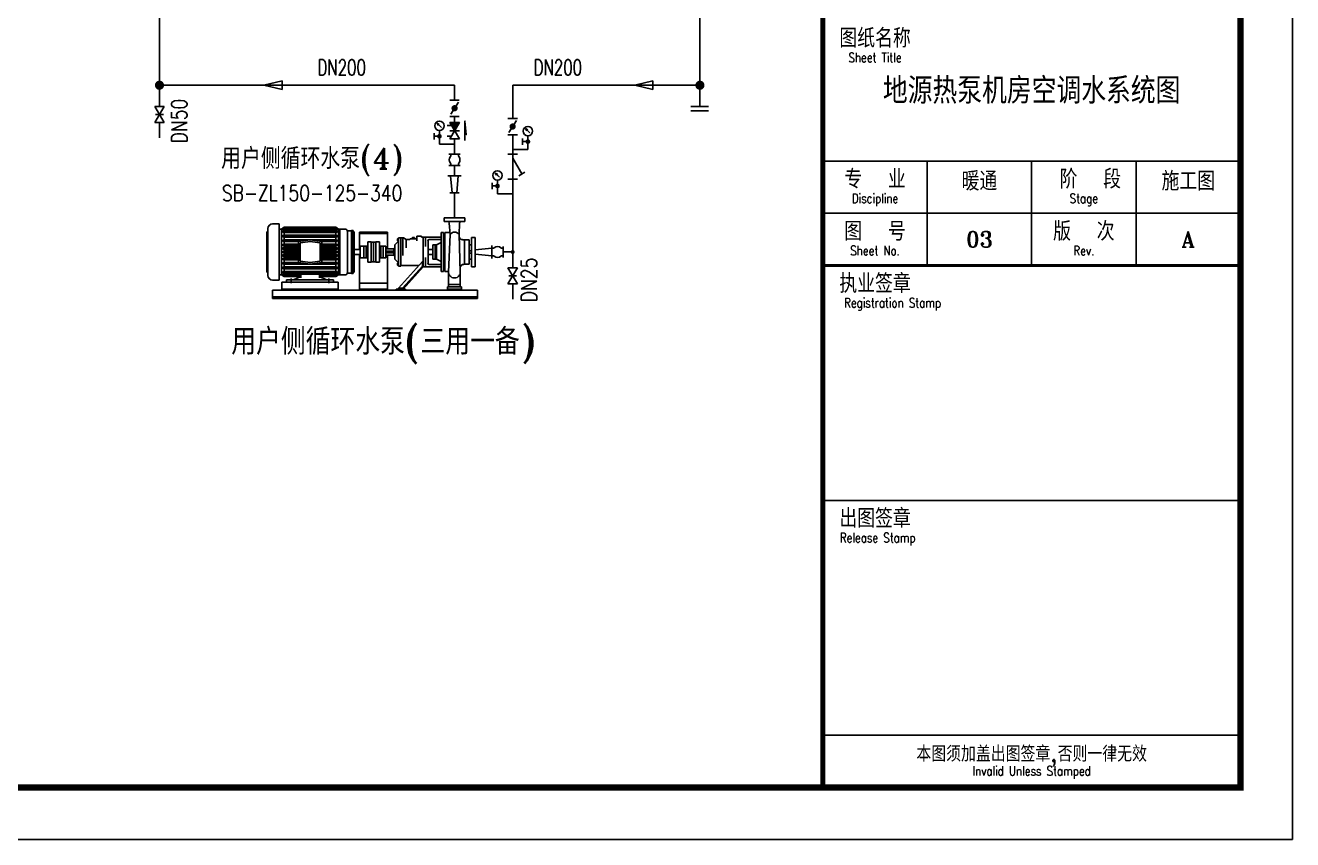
# Model space of a CAD drawing. Extents: x -345393 to -54719, y 203828 to 476815.
# Drawn here: x -285570 to -261293, y 269724 to 285325 of the extents above; entities that cross this region are included whole.
import ezdxf
from ezdxf.enums import TextEntityAlignment as Align

# ---------------------------------------------------------------- set-up
doc = ezdxf.new("R2010")
doc.units = 0
doc.header["$LTSCALE"] = 1000
doc.header["$MEASUREMENT"] = 0
doc.linetypes.add('CENTER', pattern=[2, 1.25, -0.25, 0.25, -0.25])
doc.linetypes.add('CONTINOUS', pattern=[0])
doc.layers.get('0').update_dxf_attribs({"color": 252, "linetype": 'CONTINUOUS'})
doc.layers.get('Defpoints').update_dxf_attribs({"color": 252, "linetype": 'CONTINUOUS'})
for name, color, linetype in [('图框', 252, 'CONTINUOUS'), ('暖通-水-水阀', 3, 'CONTINUOUS'), ('暖通-水-管道-供水', 1, 'CONTINUOUS'), ('暖通-风-设备', 40, 'CONTINUOUS'), ('暖通-风-说明', 3, 'CONTINUOUS')]:
    doc.layers.add(name, color=color, linetype=linetype)
doc.styles.add('HZ-ZG', font='romans.shx', dxfattribs={"width": 0.8, "bigfont": 'hzf.shx'})
doc.styles.add('TKZ1', font='tjromant.shx', dxfattribs={"bigfont": 'tjhts.shx'})
doc.styles.add('TKZ1_tjhts.shx', font='tjromant.shx', dxfattribs={"bigfont": 'tjhts.shx'})
doc.styles.add('TKZ2_tjkts.shx', font='tjromant.shx', dxfattribs={"bigfont": 'tjkts.shx'})

# ---------------------------------------------------------------- blocks, each defined once
blk = doc.blocks.new('A$C3FDB32FF')
at = {"color": 3}
for p, q in [((638, 1543), (244, 1543)), ((244, 1475), (244, 1543)), ((638, 1475), (244, 1475)), ((573, 1475), (578, 1475)), ((638, 1475), (638, 1543)), ((328, 505), (353, 1226)), ((353, 1226), (342, 1443)), ((524, 1226), (540, 1444)), ((554, 505), (524, 1226)), ((534, 1264), (627, 1264)), ((627, 518), (627, 1264)), ((627, 1264), (627, 518)), ((649, 518), (649, 1264)), ((649, 1264), (694, 1264)), ((694, 518), (694, 1264)), ((2364, 1279), (2364, 503)), ((2364, 1279), (2381, 1279)), ((2381, 1305), (2381, 478)), ((2381, 1305), (2415, 1305)), ((2415, 891), (2415, 1305)), ((2415, 1296), (2492, 1296)), ((2491, 497), (2491, 1285)), ((2536, 1330), (2660, 1330)), ((2637, 452), (2637, 1330)), ((2660, 1330), (2710, 1364)), ((2660, 1318), (2710, 1345)), ((2660, 452), (2660, 1330)), ((2660, 1318), (2710, 1324)), ((2660, 1279), (2710, 1296)), ((2660, 1279), (2710, 1262)), ((3752, 1279), (2660, 1279)), ((2710, 1364), (2710, 1345)), ((3701, 1364), (2710, 1364)), ((2710, 1345), (2938, 1345)), ((2710, 1324), (2710, 1296)), ((3701, 1324), (2710, 1324)), ((3701, 1296), (2710, 1296)), ((2710, 1212), (2710, 1262)), ((2710, 1262), (2938, 1262)), ((3701, 1345), (2938, 1345)), ((3701, 1262), (2938, 1262)), ((3752, 1330), (3701, 1364)), ((3701, 1345), (3701, 1364)), ((3752, 1318), (3701, 1345)), ((3752, 1318), (3701, 1324)), ((3701, 1296), (3701, 1324)), ((3752, 1279), (3701, 1296)), ((3752, 1279), (3701, 1262)), ((3701, 1212), (3701, 1262)), ((3752, 1330), (3752, 452)), ((3752, 1330), (3797, 1330)), ((3797, 1431), (3797, 351)), ((3923, 1431), (3797, 1431)), ((4013, 1341), (4013, 441)), ((4036, 1279), (4013, 1279)), ((4036, 1279), (4036, 503)), ((45, 1172), (45, 610)), ((112, 1172), (45, 1172)), ((112, 1172), (112, 610)), ((112, 1026), (157, 1026)), ((284, 1127), (157, 1127)), ((157, 1127), (157, 655)), ((245, 655), (245, 1127)), ((1037, 1175), (694, 1175)), ((925, 1130), (694, 1130)), ((784, 1026), (694, 1071)), ((852, 1026), (784, 1026)), ((784, 1026), (784, 756)), ((807, 1026), (807, 756)), ((852, 1026), (852, 756)), ((947, 675), (947, 1108)), ((992, 994), (992, 1175)), ((1037, 607), (1037, 1175)), ((1037, 1175), (1070, 1175)), ((1155, 1193), (1070, 1193)), ((1070, 1175), (1070, 1193)), ((1161, 1106), (1161, 1187)), ((1287, 1142), (1167, 1142)), ((1203, 1164), (1203, 1142)), ((1245, 1166), (1209, 1166)), ((1215, 1164), (1215, 1142)), ((1239, 1164), (1239, 1142)), ((1251, 1164), (1251, 1142)), ((1368, 1133), (1298, 1133)), ((1414, 1160), (1368, 1133)), ((1368, 1133), (1368, 973)), ((1427, 1163), (1427, 823)), ((1462, 1163), (1427, 1163)), ((1467, 1162), (1467, 633)), ((1506, 1163), (1473, 1163)), ((1512, 1098), (1512, 1157)), ((1526, 1149), (1512, 1149)), ((1526, 1136), (1512, 1136)), ((1526, 1111), (1512, 1111)), ((1526, 1099), (1512, 1099)), ((1512, 1098), (1512, 891)), ((1580, 1031), (1512, 1098)), ((1529, 1106), (1529, 1142)), ((1582, 891), (1582, 1026)), ((1803, 1000), (1752, 1000)), ((1752, 1000), (1752, 782)), ((1803, 1005), (1803, 778)), ((1852, 1005), (1803, 1005)), ((1852, 1005), (1852, 778)), ((1878, 1005), (1852, 1005)), ((1878, 1089), (1878, 694)), ((1878, 1089), (1945, 1089)), ((1945, 1089), (1945, 694)), ((2036, 1080), (1945, 1080)), ((1991, 1080), (1991, 702)), ((2036, 1089), (2103, 1089)), ((2036, 1089), (2036, 694)), ((2103, 1089), (2103, 694)), ((2129, 1005), (2103, 1005)), ((2129, 1005), (2129, 778)), ((2178, 1005), (2129, 1005)), ((2178, 1005), (2178, 778)), ((2246, 1000), (2178, 1000)), ((2246, 1000), (2246, 782)), ((2664, 1196), (2710, 1212)), ((3752, 1195), (2664, 1195)), ((2664, 1193), (2710, 1178)), ((2664, 1112), (2710, 1127)), ((3093, 1110), (2664, 1110)), ((2664, 1109), (2710, 1094)), ((2664, 1028), (2710, 1043)), ((2981, 1026), (2664, 1026)), ((2664, 1025), (2710, 1009)), ((2664, 960), (2710, 975)), ((3701, 1212), (2710, 1212)), ((2710, 1127), (2710, 1178)), ((3701, 1178), (2710, 1178)), ((3701, 1127), (2710, 1127)), ((2710, 1043), (2710, 1094)), ((2981, 1094), (2710, 1094)), ((2981, 1043), (2710, 1043)), ((2710, 975), (2710, 1009)), ((2710, 975), (2710, 1009)), ((2981, 1009), (2710, 1009)), ((2981, 975), (2710, 975)), ((3206, 1127), (2981, 1094)), ((2981, 689), (2981, 1094)), ((3211, 1094), (3014, 1065)), ((3014, 718), (3014, 1065)), ((3397, 1065), (3201, 1094)), ((3431, 1094), (3206, 1127)), ((3752, 1110), (3318, 1110)), ((3397, 718), (3397, 1065)), ((3431, 689), (3431, 1094)), ((3701, 1094), (3431, 1094)), ((3701, 1043), (3431, 1043)), ((3752, 1026), (3431, 1026)), ((3701, 1009), (3431, 1009)), ((3701, 975), (3431, 975)), ((3752, 1195), (3701, 1212)), ((3752, 1195), (3701, 1178)), ((3701, 1127), (3701, 1178)), ((3752, 1110), (3701, 1127)), ((3752, 1110), (3701, 1094)), ((3701, 1043), (3701, 1094)), ((3752, 1026), (3701, 1043)), ((3752, 1026), (3701, 1009)), ((3701, 975), (3701, 1009)), ((3752, 959), (3701, 975)), ((112, 914), (157, 914)), ((112, 869), (157, 869)), ((112, 756), (157, 756)), ((784, 756), (694, 711)), ((852, 756), (784, 756)), ((852, 936), (947, 936)), ((852, 846), (947, 846)), ((992, 607), (992, 788)), ((1512, 681), (1512, 891)), ((1580, 752), (1514, 686)), ((1582, 957), (1599, 957)), ((1582, 756), (1582, 891)), ((1582, 825), (1599, 825)), ((1599, 825), (1599, 957)), ((1599, 957), (1601, 955)), ((1599, 825), (1601, 828)), ((1601, 955), (1601, 828)), ((1752, 954), (1601, 954)), ((1752, 829), (1601, 829)), ((1620, 906), (1620, 877)), ((1752, 906), (1620, 906)), ((1620, 877), (1752, 877)), ((1803, 782), (1752, 782)), ((1852, 778), (1803, 778)), ((1878, 778), (1852, 778)), ((2129, 778), (2103, 778)), ((2178, 778), (2129, 778)), ((2246, 782), (2178, 782)), ((2364, 936), (2246, 936)), ((2364, 846), (2246, 846)), ((2415, 891), (2415, 478)), ((2660, 891), (2710, 908)), ((2660, 891), (2710, 874)), ((2660, 824), (2710, 840)), ((2660, 824), (2710, 807)), ((2981, 824), (2660, 824)), ((2660, 756), (2710, 773)), ((2660, 756), (2710, 739)), ((2981, 756), (2660, 756)), ((2981, 959), (2664, 959)), ((2664, 957), (2710, 942)), ((2710, 908), (2710, 942)), ((2981, 942), (2710, 942)), ((2710, 908), (2710, 908)), ((2981, 908), (2710, 908)), ((2710, 840), (2710, 874)), ((2981, 874), (2710, 874)), ((2981, 840), (2710, 840)), ((2710, 773), (2710, 807)), ((2981, 807), (2710, 807)), ((2710, 773), (2710, 773)), ((2981, 773), (2710, 773)), ((2710, 689), (2710, 739)), ((2981, 739), (2710, 739)), ((3752, 959), (3431, 959)), ((3701, 942), (3431, 942)), ((3701, 908), (3431, 908)), ((3701, 874), (3431, 874)), ((3701, 840), (3431, 840)), ((3752, 824), (3431, 824)), ((3701, 807), (3431, 807)), ((3701, 773), (3431, 773)), ((3752, 756), (3431, 756)), ((3701, 739), (3431, 739)), ((3752, 959), (3701, 942)), ((3701, 908), (3701, 942)), ((3752, 891), (3701, 908)), ((3752, 891), (3701, 874)), ((3701, 840), (3701, 874)), ((3752, 824), (3701, 840)), ((3752, 824), (3701, 807)), ((3701, 773), (3701, 807)), ((3752, 756), (3701, 773)), ((3752, 756), (3701, 739)), ((3701, 689), (3701, 739)), ((112, 610), (45, 610)), ((263, 655), (157, 655)), ((328, 225), (328, 499)), ((627, 518), (554, 518)), ((554, 225), (554, 494)), ((649, 518), (694, 518)), ((925, 652), (694, 652)), ((1037, 607), (694, 607)), ((1054, 708), (1054, 622)), ((1462, 631), (1123, 631)), ((1467, 646), (1467, 625)), ((1506, 619), (1473, 619)), ((1526, 683), (1512, 683)), ((1512, 681), (1512, 625)), ((1526, 670), (1512, 670)), ((1526, 645), (1512, 645)), ((1526, 633), (1512, 633)), ((1529, 660), (1529, 676)), ((1529, 640), (1529, 656)), ((1878, 694), (1945, 694)), ((2036, 702), (1945, 702)), ((2036, 694), (2103, 694)), ((2364, 503), (2381, 503)), ((2415, 486), (2492, 486)), ((2660, 672), (2710, 689)), ((2660, 672), (2710, 655)), ((3093, 672), (2660, 672)), ((2660, 587), (2710, 604)), ((2660, 587), (2710, 570)), ((3752, 587), (2660, 587)), ((2660, 503), (2710, 520)), ((2660, 503), (2710, 486)), ((3752, 503), (2660, 503)), ((2981, 689), (2710, 689)), ((2710, 604), (2710, 655)), ((3701, 655), (2710, 655)), ((3701, 604), (2710, 604)), ((2710, 520), (2710, 570)), ((2710, 570), (2938, 570)), ((3701, 520), (2710, 520)), ((2710, 486), (2710, 459)), ((2710, 486), (3701, 486)), ((3701, 486), (2710, 486)), ((3701, 570), (2938, 570)), ((3206, 655), (2981, 689)), ((3211, 688), (3014, 718)), ((3397, 718), (3201, 688)), ((3431, 689), (3206, 655)), ((3752, 672), (3318, 672)), ((3701, 689), (3431, 689)), ((3752, 672), (3701, 689)), ((3752, 672), (3701, 655)), ((3701, 604), (3701, 655)), ((3752, 587), (3701, 604)), ((3752, 587), (3701, 570)), ((3701, 520), (3701, 570)), ((3752, 503), (3701, 520)), ((3752, 503), (3701, 486)), ((3701, 459), (3701, 486)), ((3701, 459), (3701, 486)), ((4013, 503), (4036, 503)), ((328, 270), (554, 270)), ((1721, 293), (2261, 293)), ((2381, 478), (2415, 478)), ((2536, 452), (2660, 452)), ((2637, 452), (2660, 452)), ((2660, 452), (2637, 452)), ((2660, 475), (2710, 459)), ((2660, 464), (2710, 459)), ((2660, 464), (2710, 437)), ((2660, 452), (2710, 419)), ((2710, 459), (3026, 459)), ((2710, 437), (2710, 419)), ((2710, 437), (3026, 437)), ((2710, 419), (3026, 419)), ((2756, 360), (2756, 315)), ((3656, 360), (2756, 360)), ((3656, 315), (2756, 315)), ((3026, 419), (2891, 360)), ((3026, 464), (3026, 395)), ((3386, 464), (3026, 464)), ((3386, 464), (3386, 395)), ((3386, 459), (3701, 459)), ((3701, 437), (3386, 437)), ((3521, 360), (3386, 419)), ((3386, 419), (3701, 419)), ((3656, 360), (3656, 315)), ((3752, 464), (3701, 437)), ((3752, 464), (3701, 459)), ((3752, 452), (3701, 419)), ((3701, 419), (3701, 437)), ((3752, 452), (3797, 452)), ((3923, 351), (3797, 351)), ((0, 157), (3926, 157)), ((306, 225), (306, 157)), ((306, 225), (576, 225)), ((306, 180), (441, 180)), ((576, 180), (441, 180)), ((576, 225), (576, 157)), ((1378, 180), (1378, 157)), ((1558, 180), (1378, 180)), ((1435, 199), (1512, 199)), ((1512, 199), (1512, 180)), ((1558, 180), (1558, 157)), ((1721, 180), (2261, 180))]:
    blk.add_line(p, q, dxfattribs=at)
at = {"color": 3, "linetype": 'Continuous'}
for p, q in [((1721, 954), (1721, 1271)), ((2261, 1271), (1721, 1271)), ((2261, 1248), (1721, 1248)), ((2261, 936), (2261, 1271)), ((1721, 157), (1721, 829)), ((2261, 157), (2261, 846)), ((1054, 708), (1037, 708)), ((1422, 180), (1037, 607)), ((1512, 199), (1054, 708)), ((1435, 199), (1054, 622)), ((2756, 315), (2666, 315)), ((2666, 315), (2666, 157)), ((3656, 315), (3746, 315)), ((3746, 315), (3746, 157)), ((0, 157), (0, 0)), ((3926, 34), (0, 34)), ((3926, 0), (0, 0)), ((3746, 180), (2666, 180)), ((3926, 157), (3926, 0))]:
    blk.add_line(p, q, dxfattribs=at)
at = {"color": 3, "linetype": 'CENTER'}
for p, q in [((2846, 383), (2846, 293)), ((3566, 383), (3566, 293))]:
    blk.add_line(p, q, dxfattribs=at)
at = {"color": 3}
for centre, radius, start, end in [((308, 1442), 33.8, 2.861, 90), ((573, 1442), 33.8, 90, 175.7275), ((438, 1168), 104, 34.4039, 145.5961), ((2536, 1285), 45, 90, 180), ((3923, 1341), 90, 0, 90), ((925, 1108), 22.5, 360, 90), ((1155, 1187), 6.07, 0, 90), ((1167, 1148), 6.07, 180, 270), ((1209, 1157), 8.88, 47.4909, 132.5091), ((1227, 1134), 32, 67.9484, 112.0516), ((1245, 1157), 8.91, 47.672, 132.328), ((1287, 1136), 6.07, 14.6649, 90), ((1298, 1139), 6.07, 194.6649, 270), ((1427, 1138), 25.7, 90, 120), ((1462, 1157), 6.07, 44.8577, 90), ((1473, 1157), 6.07, 90, 180), ((1506, 1157), 6.07, 0, 90), ((1520, 1142), 9.19, 317.252, 42.748), ((1496, 1124), 33.1, 337.833, 22.167), ((1520, 1105), 9.22, 317.4117, 42.5883), ((1576, 1026), 6.07, 0, 45), ((1576, 756), 6.07, 315, 0), ((1576, 756), 6.07, 315, 0), ((441, 506), 113, 180.3903, 217.3872), ((441, 506), 113, 322.6128, 359.6097), ((925, 675), 22.5, 270, 360), ((1462, 637), 6.07, 270, 315.1423), ((1473, 625), 6.07, 180, 270), ((1506, 625), 6.07, 270, 0), ((1518, 681), 6.07, 135, 180), ((1520, 677), 9.19, 317.252, 42.748), ((1496, 658), 33.1, 337.833, 22.167), ((1520, 639), 9.22, 317.4117, 42.5883), ((2536, 497), 45, 180, 270), ((441, 506), 113, 217.3872, 322.6128), ((3923, 441), 90, 270, 0)]:
    blk.add_arc(centre, radius, start, end, dxfattribs=at)
at = {"color": 3, "linetype": 'Continuous'}
for centre, start, end in [((284, 1195), 270, 358.0103), ((263, 587), 358.0103, 90)]:
    blk.add_arc(centre, 67.5, start, end, dxfattribs=at)
blk = doc.blocks.new('蝶阀150-2')
for p, q in [((-130, 75), (-130, -75)), ((94, 63), (-94, -63)), ((130, 75), (130, -75))]:
    blk.add_line(p, q)
at = {"const_width": 49.7}
blk.add_lwpolyline([(-25, -1, 1), (25, -1, 1)], format="xyb", close=True, dxfattribs=at)
blk = doc.blocks.new('橡胶软接头150')
for p, q in [((0, -90), (0, 90)), ((21, 60), (0, 60)), ((158, 60), (180, 60)), ((180, -90), (180, 90)), ((21, -60), (0, -60)), ((158, -60), (180, -60))]:
    blk.add_line(p, q)
for centre, radius, start, end in [((21, 83), 22.5, 270, 310.5421), ((90, 3), 82.9, 49.4579, 130.5421), ((158, 83), 22.5, 229.4579, 270), ((21, -83), 22.5, 49.4579, 90), ((90, -3), 82.9, 229.4579, 310.5421), ((158, -83), 22.5, 90, 130.5421)]:
    blk.add_arc(centre, radius, start, end)
blk = doc.blocks.new('变径管150')
for p, q in [((-106, 269), (106, 269)), ((-36, 0), (-61, 269)), ((36, 0), (61, 269)), ((-75, 0), (75, 0))]:
    blk.add_line(p, q)
blk = doc.blocks.new('压力表150')
for p, q in [((-32, 264), (-5, 291)), ((-5, 291), (37, 332)), ((0, 219), (0, 117)), ((37, 332), (2, 311, -2160)), ((37, 332), (16, 298, -2160)), ((86, 125), (-18, 125)), ((0, 112), (0, 0)), ((86, 75), (86, 175))]:
    blk.add_line(p, q)
at = {"const_width": 37.5}
blk.add_lwpolyline([(-19, 125, 1), (19, 125, 1)], format="xyb", close=True, dxfattribs=at)
blk.add_circle((0, 294), 75)
for start, end in [(90, 270), (270, 90)]:
    blk.add_arc((0, 125), 18.8, start, end)
blk = doc.blocks.new('调节止回阀150')
at = {"linetype": 'Continuous'}
h = blk.add_hatch(dxfattribs=at)
h.set_pattern_fill('ANSI37', color=256, scale=0.530035, style=0)
h.set_pattern_definition([(45, (-34164.920464, -47847.3479), (-0.04684894752, 0.04684894752), []), (135, (-34164.920464, -47847.3479), (-0.04684894752, -0.04684894752), [])])
h.paths.add_polyline_path([(0, 0), (0, -1), (129, -75), (129, 75)])
for p, q in [((129, -75), (-131, 75)), ((129, 75), (-131, -75)), ((-131, 75), (-131, -75)), ((0, 75), (0, -75)), ((129, 75), (129, -75)), ((-86, -50), (-86, -117)), ((84, -50), (84, -117))]:
    blk.add_line(p, q)
blk.add_lwpolyline([(-157, 164), (152, 164), (-66, 186), (-2, 164)])
blk = doc.blocks.new('箭头')
at = {"color": 3, "linetype": 'CONTINOUS'}
for p, q in [((-317, 0), (381, 0)), ((32, 84), (381, 0)), ((32, 84), (32, -84)), ((32, -84), (381, 0))]:
    blk.add_line(p, q, dxfattribs=at)
blk = doc.blocks.new('闸阀150')
for p, q in [((130, 75), (-130, -75)), ((130, -75), (-130, 75)), ((-130, 75), (-130, -75)), ((0, -63), (0, 63)), ((130, 75), (130, -75))]:
    blk.add_line(p, q)
blk = doc.blocks.new('TJAD_TK_A1')
for p, q in [((1251.38, 486.45), (1331.38, 486.45)), ((1271.38, 486.45), (1271.38, 466.45)), ((1291.38, 486.45), (1291.38, 466.45)), ((1311.38, 486.45), (1311.38, 466.45)), ((1251.38, 476.45), (1331.38, 476.45)), ((1251.38, 421.45), (1331.38, 421.45)), ((1251.38, 376.45), (1331.38, 376.45))]:
    blk.add_line(p, q)
for points, const_width in [([(1251.38, 940.45), (1251.38, 366.45)], 1), ([(1251.38, 466.45), (1331.38, 466.45)], 0.6)]:
    blk.add_lwpolyline(points, dxfattribs=dict(const_width=const_width))
at = {"layer": '图框'}
for p, q in [((1341.38, 356.45), (1341.38, 950.45)), ((500.38, 356.45), (1341.38, 356.45))]:
    blk.add_line(p, q, dxfattribs=at)
at = {"layer": '图框', "const_width": 1.2}
blk.add_lwpolyline([(1331.38, 940.45), (525.38, 940.45), (525.38, 366.45), (1331.38, 366.45)], close=True, dxfattribs=at)
at = {"style": 'TKZ2_tjkts.shx'}
for s, height, p in [('图纸名称', 3.6, (1261.38, 510)), ('专  业', 3.6, (1261.38, 483)), (' 阶  段', 3.6, (1301.38, 483)), ('图  号', 3.6, (1261.38, 473)), ('版  次', 3.6, (1301.38, 473)), ('执业签章', 3.6, (1261.38, 463)), ('出图签章', 3.6, (1261.38, 418)), ('本图须加盖出图签章,否则一律无效', 3, (1291.38, 372.88))]:
    blk.add_text(s, height=height, dxfattribs=at).set_placement(p, align=Align.MIDDLE_CENTER)
at = {"style": 'TKZ2_tjkts.shx', "width": 0.8}
for s, p in [('Sheet Title', (1261.38, 506.3)), ('Discipline', (1261.38, 479.3)), ('Stage', (1301.38, 479.3)), ('Sheet No.', (1261.38, 469.3)), ('Rev.', (1301.38, 469.3)), ('Registration Stamp', (1264.74, 459.3)), ('Release Stamp', (1261.89, 414.3)), ('Invalid Unless Stamped', (1291.38, 369.62))]:
    blk.add_text(s, height=1.8, dxfattribs=at).set_placement(p, align=Align.MIDDLE_CENTER)
at = {"layer": '图框', "style": 'TKZ1_tjhts.shx'}
for s, height, p in [('暖通', 3.6, (1281.38, 482.61)), ('施工图', 3.6, (1321.38, 482.61)), ('A', 3, (1321.38, 471.45))]:
    blk.add_text(s, height=height, dxfattribs=at).set_placement(p, align=Align.MIDDLE_CENTER)
blk = doc.blocks.new('Y型除污器150')
for p, q in [((0, -75), (0, 75)), ((0, 0), (400, 0)), ((62, 0), (315, -146)), ((400, -79), (400, 77)), ((285, -193), (344, -100))]:
    blk.add_line(p, q)

msp = doc.modelspace()

# ---------------------------------------------------------------- linework, layer by layer
at = {"layer": 'Defpoints'}
for points in [[(-270292.68322, 328124.43019), (-342892.68322, 328124.43019), (-342892.68322, 270724.43019), (-270292.68322, 270724.43019)], [(-342892.68322, 328124.43019), (-270292.68322, 328124.43019), (-270292.68322, 270724.43019), (-342892.68322, 270724.43019)]]:
    msp.add_lwpolyline(points, close=True, dxfattribs=at)
at = {"layer": '暖通-水-水阀'}
for p, q in [((-277436.57307, 283893.43617), (-277256.63563, 283893.43617)), ((-277436.57307, 283581.7754), (-277256.63563, 283581.7754)), ((-272481.28742, 283772.94705), (-272820.56774, 283772.94705)), ((-272481.28742, 283689.61371), (-272820.56774, 283689.61371)), ((-283090.2219, 283461.28627), (-282910.28447, 283461.28627)), ((-277256.63563, 283462.22004), (-277436.57307, 283462.22004)), ((-276324.22963, 283542.16543), (-276144.2922, 283542.16543)), ((-277256.63563, 283150.55926), (-277436.57307, 283150.55926)), ((-276324.22963, 283230.50466), (-276144.2922, 283230.50466)), ((-277346.60435, 283049.8182), (-277638.24615, 283049.8182)), ((-277238.75681, 282857.65576), (-277454.45188, 282857.65576)), ((-276324.28601, 282855.82857), (-276144.23582, 282855.82857)), ((-276234.26091, 282947.49523), (-275942.61911, 282947.49523)), ((-277454.45188, 282641.51775), (-277238.75681, 282641.51775)), ((-277223.47357, 282440.77668), (-277476.87796, 282440.77668)), ((-276327.1644, 282376.07837), (-276139.91826, 282376.07837)), ((-277259.97637, 282118.14341), (-277440.33802, 282118.14341)), ((-276234.26091, 282097.7381), (-276525.90272, 282097.7381)), ((-276631.62764, 280856.28078), (-276631.62764, 281109.68517)), ((-276631.62764, 281090.80565), (-276631.62764, 280875.11058)), ((-276324.22963, 280682.22616), (-276144.2922, 280682.22616)), ((-276324.22963, 280370.56539), (-276144.2922, 280370.56539))]:
    msp.add_line(p, q, dxfattribs=at)
at = {"layer": '暖通-水-管道-供水'}
for p, q in [((-272650.92758, 283772.94705), (-272650.92758, 324486.39897)), ((-283000.25319, 309891.85105), (-283000.25319, 283772.94705)), ((-283000.25319, 284177.57887), (-277350.1572, 284177.57887)), ((-277350.1572, 283893.43617), (-277350.1572, 284177.57887)), ((-276230.70807, 284177.57887), (-272647.37473, 284177.57887)), ((-276230.70807, 283542.16543), (-276230.70807, 284177.57887)), ((-277346.60435, 283453.5628), (-277346.60435, 283581.7754)), ((-277346.60435, 282857.65576), (-277346.60435, 283150.55926)), ((-276234.26091, 282855.82857), (-276234.26091, 283230.50466)), ((-277346.60435, 282641.51775), (-277346.60435, 282440.77668)), ((-276234.26091, 280982.9644), (-276234.26091, 282376.07837)), ((-277350.1572, 281634.81007), (-277350.1572, 282118.14341)), ((-276415.48963, 280982.9644), (-276234.26091, 280982.9644))]:
    msp.add_line(p, q, dxfattribs=at)
at = {"layer": '暖通-水-管道-供水', "linetype": 'Continuous'}
for p, q in [((-283000.25319, 283171.47057), (-283000.25319, 283461.28627)), ((-276234.26091, 280682.22616), (-276234.26091, 280982.9644)), ((-276234.26091, 280080.74968), (-276234.26091, 280370.56539))]:
    msp.add_line(p, q, dxfattribs=at)
at = {"layer": '暖通-水-管道-供水', "const_width": 87.5}
for points in [[(-283044.00319, 284177.57887, 1), (-282956.50319, 284177.57887, 1)], [(-283044.00319, 284177.57887, 1), (-282956.50319, 284177.57887, 1)], [(-272691.12473, 284177.57887, 1), (-272603.62473, 284177.57887, 1)]]:
    msp.add_lwpolyline(points, format="xyb", close=True, dxfattribs=at)
at = {"layer": '暖通-水-管道-供水', "linetype": 'Continuous', "const_width": 37.5, "flags": 128}
msp.add_lwpolyline([(-276215.51091, 280982.9644, -1), (-276253.01091, 280982.9644, -1)], format="xyb", close=True, dxfattribs=at)

# ---------------------------------------------------------------- block references
at = {"layer": '图框', "xscale": 100, "yscale": 100, "zscale": 100}
msp.add_blockref('TJAD_TK_A1', (-395430.59915, 234079.50949), dxfattribs=at)
at = {"layer": '暖通-水-水阀', "xscale": -1}
for p in [(-280620.0578, 284177.57887), (-273516.0771, 284177.57887)]:
    msp.add_blockref('箭头', p, dxfattribs=at)
at = {"layer": '暖通-水-水阀', "xscale": -1.199999999953434, "yscale": 1.199999999953434, "zscale": 1.2}
for name, p, rotation in [('蝶阀150-2', (-277346.47467, 283737.69301), 270), ('闸阀150', (-283000.25319, 283617.11666), 270), ('调节止回阀150', (-277346.05073, 283307.34854), 270), ('蝶阀150-2', (-276234.13124, 283386.42227), 270), ('橡胶软接头150', (-277346.60435, 282857.65576), 90), ('Y型除污器150', (-276234.26091, 282855.82857), 90), ('变径管150', (-276954.26091, 280982.9644), 270), ('闸阀150', (-276234.26091, 280526.39577), 270)]:
    msp.add_blockref(name, p, dxfattribs=dict(at, rotation=rotation))
for name, p in [('压力表150', (-277638.24615, 283049.8182)), ('压力表150', (-275942.61911, 282947.49523)), ('变径管150', (-277350.1572, 282118.14341)), ('压力表150', (-276525.90272, 282097.7381)), ('橡胶软接头150', (-276415.48963, 280982.95811))]:
    msp.add_blockref(name, p, dxfattribs=at)
at = {"layer": '暖通-风-设备', "xscale": -1}
msp.add_blockref('A$C3FDB32FF', (-276909.26108, 280091.84299), dxfattribs=at)

# ---------------------------------------------------------------- texts
at = {"layer": '图框', "style": 'TKZ1_tjhts.shx'}
for s, height, p in [('地源热泵机房空调水系统图', 500, (-266292.68322, 284074.43041)), ('03', 300, (-267292.68322, 281224.43041))]:
    msp.add_text(s, height=height, dxfattribs=at).set_placement(p, align=Align.MIDDLE_CENTER)
at = {"layer": '暖通-风-说明', "color": 3, "style": 'HZ-ZG', "width": 0.7}
for p in [(-279973.16381, 284368.27351), (-275831.92885, 284368.27351)]:
    msp.add_text('DN200', height=300, dxfattribs=at).set_placement(p)
at = {"layer": '暖通-风-说明', "color": 3, "style": 'HZ-ZG', "width": 0.8}
for s, p in [('DN50', (-282472.03215, 283064.43781)), ('DN25', (-275771.37321, 280019.85729))]:
    msp.add_text(s, height=300, rotation=90, dxfattribs=at).set_placement(p)
at = {"layer": '暖通-风-说明', "style": 'TKZ1'}
for s, height, p in [('用户侧循环水泵(4)', 400, (-281818.80172, 282574.73257)), ('用户侧循环水泵(三用一备)', 500, (-281624.90668, 279015.6519))]:
    msp.add_text(s, height=height, dxfattribs=at).set_placement(p)
at = {"layer": '暖通-风-说明', "style": 'TKZ1', "width": 0.8}
msp.add_text('SB-ZL150-125-340', height=300, dxfattribs=at).set_placement((-281804.56554, 281960.75082))

doc.saveas('drawing.dxf')
